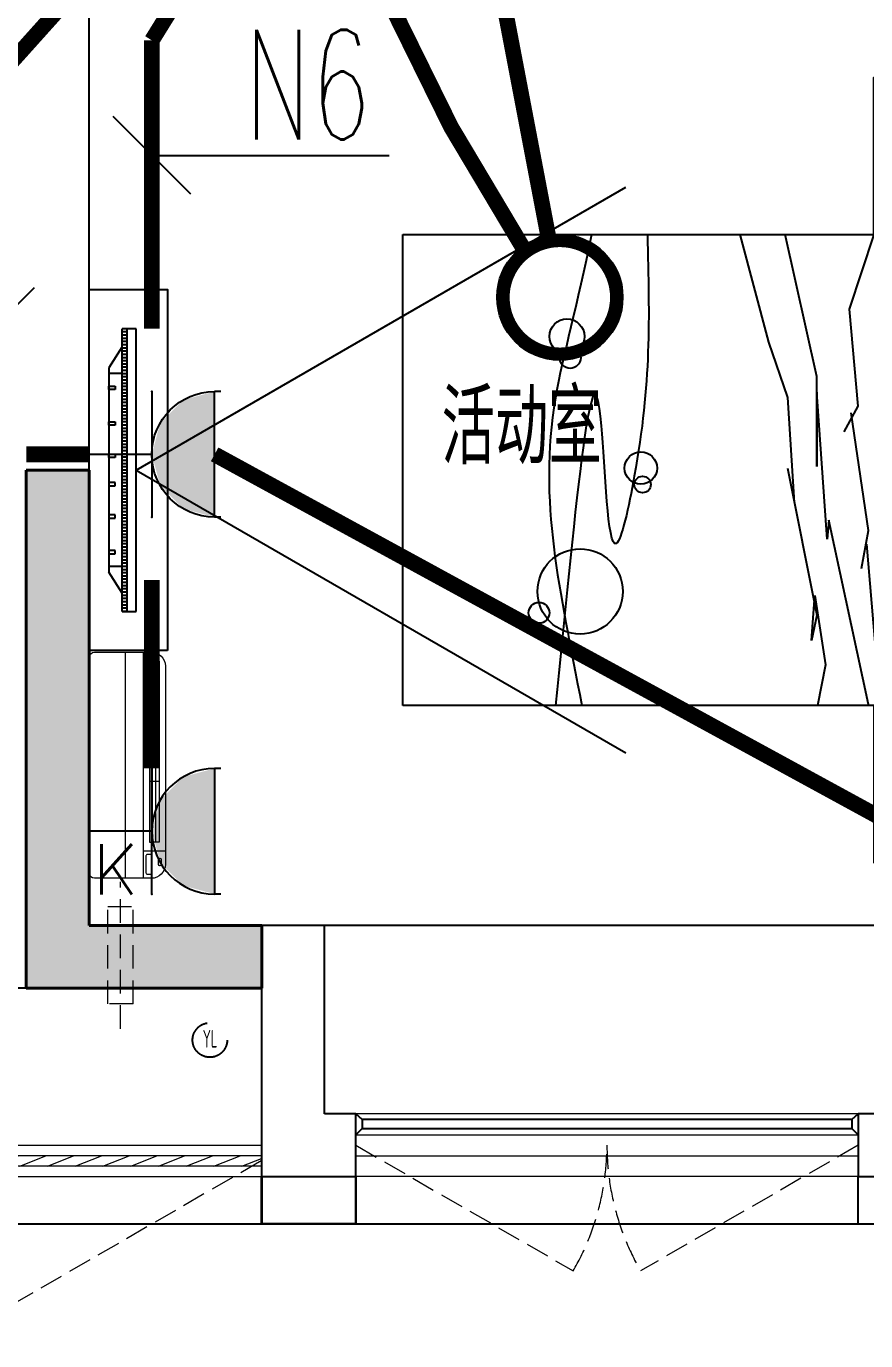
# Model space of a CAD drawing. Extents: x 3753737 to 4713801, y -857380 to 24339.
# Drawn here: x 4646649 to 4649323, y -738369 to -734183 of the extents above; entities that cross this region are included whole.
import ezdxf
from ezdxf.enums import TextEntityAlignment as Align

# ---------------------------------------------------------------- set-up
doc = ezdxf.new("R2010")
doc.units = 0
doc.header["$LTSCALE"] = 1000
doc.header["$MEASUREMENT"] = 0
doc.linetypes.add('DASH', pattern=[0.35, 0.25, -0.1])
doc.linetypes.add('HIDDEN', pattern=[0.375, 0.25, -0.125])
doc.layers.get('0').update_dxf_attribs({"linetype": 'CONTINUOUS'})
for name, color, linetype in [('!!电气', 1, 'CONTINUOUS'), ('3-栏杆1', 252, 'CONTINUOUS'), ('3.5方案汇报，与郭总、侯月琴确定户型_t8$0$2020.03.04 -1安徽标准化洋房户型(UA）_t8_t8$0$A-家具-FURN', 251, 'CONTINUOUS'), ('3.5方案汇报，与郭总、侯月琴确定户型_t8$0$2020.03.04 -1安徽标准化洋房户型(UA）_t8_t8$0$fur', 252, 'CONTINUOUS'), ('3.5方案汇报，与郭总、侯月琴确定户型_t8$0$2020.03.04 -1安徽标准化洋房户型(UA）_t8_t8$0$FURN', 252, 'CONTINUOUS'), ('3.5方案汇报，与郭总、侯月琴确定户型_t8$0$2020.03.04 -1安徽标准化洋房户型(UA）_t8_t8$0$看线', 154, 'CONTINUOUS'), ('DIM-照明', 7, 'CONTINUOUS'), ('EQUIP-插座', 3, 'CONTINUOUS'), ('EQUIP-照明', 3, 'CONTINUOUS'), ('VPIPE-雨水', 4, 'DASH'), ('WALL', 252, 'CONTINUOUS'), ('WIRE-照明', 2, 'CONTINUOUS'), ('看线', 185, 'CONTINUOUS')]:
    doc.layers.add(name, color=color, linetype=linetype)
for name, color, linetype, lineweight in [('COLUMN', 252, 'CONTINUOUS', 40), ('PUB_HATCH', 8, 'CONTINUOUS', 9), ('PUB_TEXT', 7, 'CONTINUOUS', 20), ('WINDOW', 146, 'CONTINUOUS', 20), ('平面-空调室内机', 176, 'CONTINUOUS', 9), ('平面-空调预留孔', 252, 'CONTINUOUS', 15)]:
    doc.layers.add(name, color=color, linetype=linetype, lineweight=lineweight)
doc.styles.add('_TEL_DIM', font='SIMPLEX', dxfattribs={"width": 0.8, "height": 3.5, "bigfont": 'HZTXT'})
doc.styles.get("Standard").update_dxf_attribs({"font": 'gbenor.shx', "bigfont": 'gbcbig.shx'})

# ---------------------------------------------------------------- blocks, each defined once
blk = doc.blocks.new('GFDGFSDFGD')
at = {"layer": 'PUB_HATCH'}
blk.add_hatch(color=256, dxfattribs=at).paths.add_polyline_path([(430566.6, 364323.7), (430566.6, 364523.7), (430016.6, 364523.7), (430016.6, 365973.7), (429816.6, 365973.7), (429816.6, 364323.7)])
at = {"layer": 'COLUMN', "color": 252}
for p, q in [((430016.6, 365973.7), (429816.6, 365973.7)), ((429816.6, 365973.7), (429816.6, 364323.7)), ((430016.6, 364523.7), (430016.6, 365973.7)), ((430566.6, 364523.7), (430016.6, 364523.7)), ((430566.6, 364323.7), (430566.6, 364523.7)), ((429816.6, 364323.7), (430566.6, 364323.7))]:
    blk.add_line(p, q, dxfattribs=at)
blk = doc.blocks.new('dongkong')
at = {"layer": '平面-空调预留孔', "color": 8, "linetype": 'HIDDEN', "ltscale": 0.3}
for p, q in [((-603796, 210899.9), (-603796, 210431.5)), ((-603836, 210821), (-603836, 210510.8)), ((-603836, 210821), (-603756, 210821)), ((-603756, 210821), (-603756, 210510.8))]:
    blk.add_line(p, q, dxfattribs=at)
blk.add_lwpolyline([(-603756, 210510.8), (-603836, 210510.8)], dxfattribs=at)
blk = doc.blocks.new('A$C001338C2')
at = {"color": 8}
for p, q in [((845, 303.6), (55, 303.6)), ((109.1, 214.8), (109.1, 303.6)), ((0, 248.6), (0, 22)), ((900, 22), (900, 248.6)), ((22, 0), (878, 0))]:
    blk.add_line(p, q, dxfattribs=at)
at = {"color": 8, "lineweight": 5}
for p, q in [((864.6, 278.7), (144.5, 278.7)), ((144.5, 278.7), (144.5, 265.8)), ((387, 278.7), (144.5, 278.7)), ((144.5, 278.7), (144.5, 252.9)), ((144.5, 265.8), (864.6, 265.8)), ((387, 239.9), (387, 278.7)), ((864.6, 278.7), (622, 278.7)), ((622, 278.7), (622, 239.9)), ((864.6, 252.9), (864.6, 278.7)), ((864.6, 265.8), (864.6, 239.9)), ((900, 214.8), (0, 214.8)), ((144.5, 239.9), (144.5, 252.9)), ((144.5, 252.9), (864.6, 252.9)), ((864.6, 239.9), (144.5, 239.9)), ((622, 239.9), (387, 239.9)), ((900, 143.2), (0, 143.2))]:
    blk.add_line(p, q, dxfattribs=at)
at = {"color": 8}
for points in [[(73.1, 275), (56.8, 275, -0.414214), (51.3, 280.5), (51.3, 283.4, -0.414214), (56.8, 288.9), (73.1, 288.9, -0.414214), (78.6, 283.4), (78.6, 280.5, -0.414214)], [(89.2, 226.4), (22.2, 226.4, -0.414214), (16.7, 231.9), (16.7, 243.1, -0.414214), (22.2, 248.6), (89.2, 248.6, -0.414214), (94.7, 243.1), (94.7, 231.9, -0.414214)]]:
    blk.add_lwpolyline(points, format="xyb", close=True, dxfattribs=at)
for centre, radius, start, end in [((55, 248.6), 55, 90, 180), ((845, 248.6), 55, 360, 90), ((22, 22), 22, 180, 270), ((878, 22), 22, 270, 360)]:
    blk.add_arc(centre, radius, start, end, dxfattribs=at)
blk = doc.blocks.new('ASDFSD')
at = {"layer": '3-栏杆1', "color": 5}
for p, q in [((681762.6, 334937.5), (681742.3, 334955.3)), ((681742.3, 334955.3), (681762.6, 334937.5)), ((683322.1, 334937.5), (681762.6, 334937.5)), ((681762.6, 334937.5), (681762.6, 334908.3)), ((683322.1, 334937.5), (683342.3, 334955.3)), ((683342.3, 334955.3), (683322.1, 334937.5)), ((683322.1, 334937.5), (683322.1, 334908.3)), ((681742.3, 334888.4), (681762.6, 334908.3)), ((681762.6, 334908.2), (683322.1, 334908.2)), ((683322.1, 334908.3), (683342.3, 334888.4)), ((683342.3, 334888.4), (683322.1, 334908.3))]:
    blk.add_line(p, q, dxfattribs=at)
blk = doc.blocks.new('3.5方案汇报，与郭总、侯月琴确定户型_t8$0$2020.03.04 -1安徽标准化洋房户型(UA）_t8_t8$0$A-F-Bed1500-4')
at = {"color": 252}
for p, q in [((-750, 0), (750, 0)), ((-750, -2000), (-750, 0)), ((750, 0), (750, -2000)), ((-617.8, -386.2), (-597.1, -303.6)), ((8.5, -386.2), (29.2, -303.6)), ((-625.3, -416.2), (-617.8, -386.2)), ((1, -416.2), (8.5, -386.2)), ((-511.9, -577.2), (-750, -498.5)), ((750, -478.8), (236.2, -522.2)), ((192.2, -516.7), (-181.9, -571.7)), ((746.3, -516.7), (159.2, -643.1)), ((313.2, -538.7), (192.2, -516.7)), ((-203.9, -549.7), (-511.9, -577.2)), ((-121.4, -593.7), (-203.9, -549.7)), ((219.7, -648.6), (-247.9, -681.6)), ((159.2, -643.1), (219.7, -648.6)), ((399.8, -687.1), (619.8, -654.1)), ((619.8, -654.1), (750, -678.8)), ((-297.4, -681.6), (-750, -781.9)), ((-11.3, -681.6), (-297.4, -681.6)), ((-247.9, -681.6), (-11.3, -681.6)), ((-5.8, -775.1), (461.8, -681.6)), ((542.8, -698.1), (399.8, -687.1)), ((461.8, -681.6), (542.8, -698.1)), ((-231.4, -775.1), (103.3, -753.3)), ((-407.4, -835.5), (-231.4, -775.1)), ((-750, -926.6), (-407.4, -835.5)), ((750, -2000), (-750, -2000))]:
    blk.add_line(p, q, dxfattribs=at)
for points in [[(-221.2, -48.4, 0.027842), (-245, -59.1, 0.048685), (-257.6, -67.1, 0.023666), (-285.5, -91.5, 0.031223), (-304.5, -112.2, 0.046801), (-309.6, -119.9, 0.023191), (-317.6, -136.6)], [(-139.2, -42.8, 0.088153), (-173.8, -46.3, 0.088153), (-205, -61.5, 0.077547), (-226.6, -83.1, 0.077547), (-240.7, -110.3)], [(-135.5, -403.1, 0.016108), (-174.4, -376.8, 0.024599), (-201.2, -361.8, 0.009477), (-250.3, -338.5, 0.015937), (-280.1, -326.1, 0.072521), (-296.4, -322.5, 0.033339), (-332.7, -322.4)], [(-521.7, -401.5, 0.009729), (-744.4, -392.5, 0.002723), (-441.6, -382.4, 0.007971), (-419.8, -373.4, 0.007971), (-398.4, -363.6)], [(213.5, -401.5, 0.009729), (240.8, -392.5, 0.009729), (267.7, -382.4, 0.007971), (289.4, -373.4, 0.007971), (310.9, -363.6)]]:
    blk.add_lwpolyline(points, format="xyb", dxfattribs=at)
for centre, radius in [((-6.3, -1241.9), 51.6), ((46.1, -1236.6), 26.2), ((386.6, -1435.5), 135.8), ((-425.4, -1477.4), 55.7), ((-357.3, -1467), 33.5), ((454.7, -1566.4), 33.1)]:
    blk.add_circle(centre, radius, dxfattribs=at)
for centre, radius, start, end in [((-628.3, -50), 13.1, 101.2724, 206.5805), ((-613.2, -125.8), 90.4, 90, 101.2724), ((-613.2, -196.5), 161.1, 81.5628, 90), ((-634.3, -338.6), 304.8, 74.256, 81.5628), ((-132.9, 9.1), 53.9, 275.2592, 300.6513), ((-90.7, -62.2), 28.9, 85.6975, 120.6513), ((-90.4, -58.4), 25.1, 68.2117, 85.6975), ((-82.7, -44.4), 4.28, 78.1069, 158.0096), ((-81.3, -37.9), 2.32, 258.1069, 19.564), ((-82.4, -38.3), 3.42, 19.564, 68.2117), ((-2.1, -50), 13.1, 101.2724, 206.5805), ((13, -125.8), 90.4, 90, 101.2724), ((13, -196.5), 161.1, 81.5628, 90), ((-8, -338.6), 304.8, 74.256, 81.5628), ((573.2, 9.1), 53.9, 275.2592, 300.6513), ((615.4, -62.2), 28.9, 85.6975, 120.6513), ((615.7, -58.4), 25.1, 68.2117, 85.6975), ((623.5, -44.4), 4.28, 78.1069, 158.0096), ((624.8, -37.9), 2.32, 258.1069, 19.564), ((623.8, -38.3), 3.42, 19.564, 68.2117), ((-609.5, -40.6), 34.2, 206.5805, 265.5998), ((-123.4, -127.8), 491.8, 173.7676, 180), ((-676.3, -199.1), 139.9, 45.0976, 62.7964), ((-485.9, 187.9), 242.2, 254.256, 262.4531), ((-402.1, 1074.8), 1132.9, 264.1433, 270.0013), ((-402.1, 990.8), 1049, 270, 276.0867), ((-335.3, -196.9), 152.4, 92.5386, 100.1899), ((-468.1, -1934), 1890.1, 84.6187, 86.79), ((-329.2, -334), 289.7, 85.1982, 92.5386), ((-231.9, 824.8), 873.2, 265.1982, 269.4243), ((-225.6, 1445.8), 1494.3, 269.4243, 271.9079), ((-203.2, 772.7), 820.8, 271.9079, 275.2592), ((-72.2, -48.6), 15.6, 158.0096, 201.421), ((-328.3, -36.1), 246, 347.8905, 351.8665), ((-117.3, -66.3), 32.8, 351.8665, 21.421), ((16.8, -40.6), 34.2, 206.5805, 265.5998), ((502.9, -127.8), 491.8, 173.7676, 180), ((347.8, 4073.2), 4127.5, 266.206, 268.1915), ((307.2, 624.5), 682.7, 262.4531, 270), ((307.2, 990.8), 1049, 270, 276.0867), ((338.9, -334), 289.7, 85.1982, 92.5386), ((498.7, 6156.8), 6203.8, 268.40567, 269.60458), ((436.3, 824.8), 873.2, 265.1982, 269.4243), ((653.8, -374.1), 391.6, 128.3886, 133.8115), ((458.3, -127.3), 76.8, 117.2396, 128.3886), ((362.3, 474.1), 529.3, 276.0867, 280.1899), ((530.3, -267.1), 234, 110.8603, 117.2396), ((442.5, 1445.8), 1494.3, 269.4243, 271.9079), ((521.6, -141.7), 99.2, 143.8234, 161.5603), ((521.6, -141.7), 99.2, 126.0864, 143.8234), ((521.6, -141.7), 99.2, 105.9352, 126.0864), ((443.4, 2582.7), 2630.7, 271.0647, 272.9365), ((521.6, -141.7), 99.2, 85.7841, 105.9352), ((633.9, -48.6), 15.6, 158.0096, 201.421), ((377.8, -36.1), 246, 347.8905, 351.8665), ((588.9, -66.3), 32.8, 351.8665, 21.421), ((-666.9, -163.1), 89.9, 41.4429, 53.7359), ((-639, -138.5), 52.6, 25.3551, 41.4429), ((-728, -180.6), 151.1, 21.8149, 25.3551), ((-778.6, -200.9), 205.6, 18.7799, 21.8149), ((-676.3, -199.1), 139.9, 27.3988, 45.0976), ((814.4, -224.8), 913.1, 172.3191, 176.6313), ((106.1, -129.3), 198.3, 167.8905, 172.3191), ((534.8, -214.8), 200.2, 151.6832, 156.9972), ((402, -143.2), 49.3, 140.9651, 151.6832), ((538.6, -254), 225.2, 133.8115, 140.9651), ((1520.6, -224.8), 913.1, 172.3191, 176.6313), ((812.3, -129.3), 198.3, 167.8905, 172.3191), ((-411.2, -127.8), 204, 180, 189.6844), ((257.2, -13.7), 882, 189.6844, 192.1984), ((-637.1, -152.8), 56.2, 0, 18.7799), ((-672.5, -152.8), 91.5, 345.3149, 0), ((-676.3, -199.1), 139.9, 16.515, 27.3988), ((-676.3, -199.1), 139.9, 5.6311, 16.515), ((215.1, -127.8), 204, 180, 189.6844), ((883.5, -13.7), 882, 189.6844, 192.1984), ((-914.9, -267.1), 317.1, 8.0051, 12.1984), ((580.5, -211.1), 678.7, 176.6313, 181.6331), ((-288.6, -267.1), 317.1, 8.0051, 12.1984), ((1286.7, -211.1), 678.7, 176.6313, 181.6331), ((-1253.2, -314.6), 658.8, 2.6649, 8.0051), ((1266.7, -191.5), 1365.2, 181.6331, 183.055), ((-627, -314.6), 658.8, 2.6649, 8.0051), ((1972.9, -191.5), 1365.2, 181.6331, 183.055), ((-662.8, -287.2), 67.7, 345.9548, 2.6649), ((13519.6, 462.4), 13635.6, 183.05496, 183.50486), ((-36.5, -287.2), 67.7, 345.9548, 2.6649), ((14225.8, 462.4), 13635.6, 183.05496, 183.50486), ((230.2, -351.5), 321.2, 183.5049, 189.9984), ((936.3, -351.5), 321.2, 183.5049, 189.9984), ((-624.4, -416.4), 0.917, 165.9551, 274.0829), ((-643.6, -147.3), 270.8, 274.0829, 279.4841), ((-636.8, -187.8), 229.7, 279.4841, 287.3864), ((-532.4, -521.2), 119.7, 96.4341, 107.3864), ((-529.5, -547.2), 145.9, 78.4414, 96.4341), ((-433.2, 75.2), 484.2, 262.0392, 271.8979), ((-484.5, 994.5), 1404.8, 272.7491, 274.6176), ((-273.5, -1618.3), 1216.5, 92.6096, 94.6176), ((-244.8, -6117.7), 5718.5, 89.7135, 90.9704), ((-321, -340.7), 62.9, 250.7863, 262.776), ((-222.1, -1563.3), 1164, 86.426, 89.7135), ((-158.6, -547.2), 145.9, 77.131, 86.426), ((-136.2, -449.1), 45.3, 62.7159, 77.131), ((-80.3, -340.6), 76.7, 242.7159, 253.7788), ((-77.3, -330.3), 87.5, 253.7788, 262.8796), ((-87.9, -415.8), 1.32, 262.8796, 343.3022), ((-105.2, -410.6), 19.3, 343.3022, 9.9984), ((1.9, -416.4), 0.917, 165.9551, 274.0829), ((-17.3, -147.3), 270.8, 274.0829, 279.4841), ((-10.6, -187.8), 229.7, 279.4841, 287.3864), ((93.9, -521.2), 119.7, 96.4341, 107.3864), ((135.8, -2065.3), 1664, 86.5821, 91.9051), ((281, -178.9), 230.1, 258.4414, 272.7491), ((224.7, 994.5), 1404.8, 272.7491, 274.6176), ((423.3, -6117.7), 5718.5, 89.7135, 90.9704), ((412.3, 653.9), 1057.4, 265.3453, 268.2684), ((435.7, -1618.3), 1216.5, 92.6096, 94.6176), ((446.1, -1563.3), 1164, 86.426, 89.7135), ((495.2, -1386.3), 985.1, 85.0595, 88.6357), ((570, -449.1), 45.3, 62.7159, 77.131), ((625.9, -340.6), 76.7, 242.7159, 253.7788), ((628.9, -330.3), 87.5, 253.7788, 262.8796), ((618.2, -415.8), 1.32, 262.8796, 343.3022), ((601, -410.6), 19.3, 343.3022, 9.9984)]:
    blk.add_arc(centre, radius, start, end, dxfattribs=at)
for points, knots in [([(-750, -1220.9), (-476.8, -1214.8), (-219.5, -1206.6), (406.7, -1343.6), (-750, -1378.3), (203.9, -1456.5), (750, -1514.1)], [0, 0, 0, 0, 692.785923, 915.160849, 1290.08623, 2337.669759, 2337.669759, 2337.669759, 2337.669759]), ([(-750, -1398.9), (-520.4, -1444.7), (-9, -1599.5), (374.4, -1500.2), (750, -1430.3)], [0, 0, 0, 0, 470.099243, 1589.098475, 1589.098475, 1589.098475, 1589.098475])]:
    blk.add_open_spline(points, degree=3, knots=knots, dxfattribs=at)
blk = doc.blocks.new('3.5方案汇报，与郭总、侯月琴确定户型_t8$0$2020.03.04 -1安徽标准化洋房户型(UA）_t8_t8$0$VCBCXVBCXVBV')
at = {"color": 252}
for p, q in [((212022, 120965.5), (212022, 121120.5)), ((212022, 120965.5), (211867, 120965.5)), ((212022, 120965.5), (212022, 120810.5)), ((212022, 120965.5), (212177, 120965.5)), ((212022, 118965.5), (212022, 119120.5)), ((212022, 118965.5), (211867, 118965.5)), ((212022, 118965.5), (212022, 118810.5)), ((212022, 118965.5), (212177, 118965.5))]:
    blk.add_line(p, q, dxfattribs=at)
for points in [[(211772, 120715.5), (211772, 121215.5), (212272, 121215.5), (212272, 120715.5)], [(211802, 120745.5), (211802, 121185.5), (212242, 121185.5), (212242, 120745.5)], [(211772, 119215.5), (211772, 118715.5), (212272, 118715.5), (212272, 119215.5)], [(211802, 119185.5), (211802, 118745.5), (212242, 118745.5), (212242, 119185.5)]]:
    blk.add_lwpolyline(points, close=True, dxfattribs=at)
for centre, radius in [((212022, 120965.5), 135), ((212022, 120965.5), 117), ((212022, 118965.5), 135), ((212022, 118965.5), 117)]:
    blk.add_circle(centre, radius, dxfattribs=at)
at = {"layer": '3.5方案汇报，与郭总、侯月琴确定户型_t8$0$2020.03.04 -1安徽标准化洋房户型(UA）_t8_t8$0$A-家具-FURN', "color": 252, "rotation": 270}
blk.add_blockref('3.5方案汇报，与郭总、侯月琴确定户型_t8$0$2020.03.04 -1安徽标准化洋房户型(UA）_t8_t8$0$A-F-Bed1500-4', (212272, 119965.5), dxfattribs=at)
blk = doc.blocks.new('3.5方案汇报，与郭总、侯月琴确定户型_t8$0$2020.03.04 -1安徽标准化洋房户型(UA）_t8_t8$0$sdfgsdfgsdfg')
at = {"layer": '3.5方案汇报，与郭总、侯月琴确定户型_t8$0$2020.03.04 -1安徽标准化洋房户型(UA）_t8_t8$0$FURN'}
h = blk.add_hatch(dxfattribs=at)
h.set_pattern_fill('ANSI31', color=256, scale=100, angle=225, style=0)
h.set_pattern_definition([(360, (-130272.125, -44238.089), (4e-15, 9.152), [])])
h.paths.add_polyline_path([(-68957.8, -54984.3), (-68957.8, -54178.9), (-68972, -54178.9), (-68972, -54984.3)])
for p, q in [((-68997.5, -54581.6), (-70393.9, -53775.4)), ((-68957.8, -54178.9), (-68997.5, -54178.9)), ((-68997.5, -54178.9), (-68997.5, -54984.3)), ((-68972, -54178.9), (-68972, -54984.3)), ((-68957.8, -54178.9), (-68957.8, -54984.3)), ((-68957.8, -54230.8), (-68920, -54290.5)), ((-68957.8, -54306.5), (-68920, -54306.5)), ((-68920, -54872.7), (-68920, -54290.5)), ((-68937.6, -54343.1), (-68937.6, -54352.6)), ((-68920, -54343.1), (-68937.6, -54343.1)), ((-68920, -54352.6), (-68920, -54343.1)), ((-68937.6, -54352.6), (-68920, -54352.6)), ((-68937.6, -54444.2), (-68937.6, -54453.8)), ((-68920, -54444.2), (-68937.6, -54444.2)), ((-68937.6, -54453.8), (-68920, -54453.8)), ((-68920, -54453.8), (-68920, -54444.2)), ((-68937.6, -54536.4), (-68937.6, -54546)), ((-68920, -54536.4), (-68937.6, -54536.4)), ((-68937.6, -54546), (-68920, -54546)), ((-68920, -54546), (-68920, -54536.4)), ((-68997.5, -54581.6), (-70393.9, -55387.8)), ((-68937.6, -54626.8), (-68937.6, -54617.2)), ((-68937.6, -54617.2), (-68920, -54617.2)), ((-68920, -54626.8), (-68937.6, -54626.8)), ((-68920, -54617.2), (-68920, -54626.8)), ((-68937.6, -54719), (-68937.6, -54709.4)), ((-68937.6, -54709.4), (-68920, -54709.4)), ((-68920, -54709.4), (-68920, -54719)), ((-68920, -54719), (-68937.6, -54719)), ((-68937.6, -54820.1), (-68937.6, -54810.6)), ((-68937.6, -54810.6), (-68920, -54810.6)), ((-68920, -54820.1), (-68937.6, -54820.1)), ((-68920, -54810.6), (-68920, -54820.1)), ((-68957.8, -54856.7), (-68920, -54856.7)), ((-68957.8, -54932.4), (-68920, -54872.7)), ((-68997.5, -54984.3), (-68957.8, -54984.3))]:
    blk.add_line(p, q, dxfattribs=at)
blk = doc.blocks.new('$WINLIB2D$00000001')
at = {"color": 0}
for points in [[(-0.5, 0.5), (-0.5, -0.5)], [(-0.5, 0.5), (0.5, 0.5)], [(0.5, -0.5), (0.5, 0.5)], [(0.5, 0.1667), (-0.5, 0.1667)], [(0.5, -0.1667), (-0.5, -0.1667)], [(-0.5, -0.5), (0.5, -0.5)]]:
    blk.add_lwpolyline(points, dxfattribs=at)
blk = doc.blocks.new('$WINLIB2D$00000039')
at = {"color": 0}
for points in [[(-0.5, 0.5), (-0.5, -0.5)], [(0.5, 0.5), (-0.5, 0.5)], [(0.5, -0.5), (0.5, 0.5)], [(-0.5, 0.1667), (0.5, 0.1667)], [(-0.3839, -0.1667), (-0.448, 0.1667)], [(-0.3159, -0.1667), (-0.38, 0.1667)], [(-0.2479, -0.1667), (-0.312, 0.1667)], [(-0.1799, -0.1667), (-0.244, 0.1667)], [(-0.1119, -0.1667), (-0.176, 0.1667)], [(-0.0439, -0.1667), (-0.108, 0.1667)], [(0.0241, -0.1667), (-0.04, 0.1667)], [(0.0921, -0.1667), (0.028, 0.1667)], [(0.16, -0.1667), (0.0959, 0.1667)], [(0.228, -0.1667), (0.1639, 0.1667)], [(0.296, -0.1667), (0.2319, 0.1667)], [(0.364, -0.1667), (0.2999, 0.1667)], [(0.432, -0.1667), (0.3679, 0.1667)], [(0.5, -0.1667), (0.4359, 0.1667)], [(-0.4519, -0.1667), (-0.5, 0.0836)], [(-0.5, -0.1667), (0.5, -0.1667)], [(0.5, -0.5), (-0.5, -0.5)]]:
    blk.add_lwpolyline(points, dxfattribs=at)
blk = doc.blocks.new('A$C1C403CBE')
at = {"color": 252, "const_width": 8}
blk.add_lwpolyline([(9950, -100), (9950, -250), (10250, -250), (10250, -100)], dxfattribs=at)
at = {"layer": '3.5方案汇报，与郭总、侯月琴确定户型_t8$0$2020.03.04 -1安徽标准化洋房户型(UA）_t8_t8$0$FURN', "ltscale": 0.3}
blk.add_lwpolyline([(9650, 1575), (9400, 1575), (9400, 2725), (9650, 2725)], close=True, dxfattribs=at)
at = {"layer": '3.5方案汇报，与郭总、侯月琴确定户型_t8$0$2020.03.04 -1安徽标准化洋房户型(UA）_t8_t8$0$看线', "color": 252, "ltscale": 10}
blk.add_line((12400, 700), (10150, 700), dxfattribs=at)
at = {"layer": 'VPIPE-雨水', "color": 252}
blk.add_circle((9785, 335), 55, dxfattribs=at)
at = {"layer": 'WALL', "color": 252}
for p, q in [((9400, 1800), (9400, 4700)), ((9400, 700), (9400, 1800)), ((10150, 700), (9400, 700)), ((10150, 100), (10150, 700)), ((9300, 500), (8650, 500)), ((9950, 500), (9300, 500)), ((9950, -100), (9950, 500)), ((10250, 100), (10150, 100)), ((10250, -100), (10250, 100)), ((12400, 100), (11850, 100)), ((11850, 100), (11850, -100)), ((9950, -100), (10250, -100)), ((11850, -100), (12500, -100))]:
    blk.add_line(p, q, dxfattribs=at)
at = {"layer": 'WINDOW', "color": 252, "linetype": 'DASH', "ltscale": 0.3}
for points in [[(10250, 0), (10942.8, -400, 0.131652), (11050, 0)], [(11850, 0), (11157.2, -400, -0.131652), (11050, 0)], [(9948.1, -50), (8822.2, -700, -0.131652), (8648.1, -50)]]:
    blk.add_lwpolyline(points, format="xyb", dxfattribs=at)
at = {"layer": '看线', "color": 252, "ltscale": 0.5}
for points in [[(10250, -100), (10250, -250), (11850, -250), (11850, -100)], [(8650, -250), (9950, -250)], [(10250, -250), (14750, -250)]]:
    blk.add_lwpolyline(points, dxfattribs=at)
at = {"color": 252}
for name, p in [('GFDGFSDFGD', (-420616.6, -363823.7)), ('ASDFSD', (-671492.3, -334855.3))]:
    blk.add_blockref(name, p, dxfattribs=at)
at = {"layer": '3.5方案汇报，与郭总、侯月琴确定户型_t8$0$2020.03.04 -1安徽标准化洋房户型(UA）_t8_t8$0$fur'}
blk.add_blockref('3.5方案汇报，与郭总、侯月琴确定户型_t8$0$2020.03.04 -1安徽标准化洋房户型(UA）_t8_t8$0$VCBCXVBCXVBV', (-199872, -117815.5), dxfattribs=at)
at = {"layer": '3.5方案汇报，与郭总、侯月琴确定户型_t8$0$2020.03.04 -1安徽标准化洋房户型(UA）_t8_t8$0$fur', "xscale": 1.1175, "yscale": 1.1175, "zscale": 1.1175, "rotation": 180}
blk.add_blockref('3.5方案汇报，与郭总、侯月琴确定户型_t8$0$2020.03.04 -1安徽标准化洋房户型(UA）_t8_t8$0$sdfgsdfgsdfg', (-67554.7, -58844.9), dxfattribs=at)
at = {"layer": 'WINDOW', "color": 252, "xscale": -1600, "yscale": -200, "zscale": -1600}
blk.add_blockref('$WINLIB2D$00000001', (11050, 0), dxfattribs=at)
at = {"layer": 'WINDOW', "color": 252, "xscale": 1299.999999983003, "yscale": -100, "zscale": 1299.999999983003, "rotation": 180}
blk.add_blockref('$WINLIB2D$00000039', (9299, -50), dxfattribs=at)
at = {"layer": '平面-空调室内机', "color": 252, "ltscale": 0.3, "rotation": 180}
blk.add_blockref('dongkong', (-594295.9, 211270.8), dxfattribs=at)
at = {"layer": '平面-空调预留孔', "color": 252, "xscale": -0.800000000046565, "yscale": 0.800000000046565, "zscale": 0.800000000046565, "rotation": 269.9999997665698}
blk.add_blockref('A$C001338C2', (9400.2, 850), dxfattribs=at)
at = {"layer": 'PUB_TEXT', "color": 252}
blk.add_text('活动室', height=236.31, dxfattribs=at).set_placement((10523.2, 2168.3))
at = {"layer": 'PUB_TEXT', "color": 252, "width": 0.6}
blk.add_text('YL', height=56, dxfattribs=at).set_placement((9762.4, 311.2))
blk = doc.blocks.new('$equip$00001150')
at = {"const_width": 0.1}
blk.add_lwpolyline([(-0.45, 0, 1), (0.45, 0, 1)], format="xyb", close=True, dxfattribs=at)
blk.add_circle((0, 0), 0.5)
at = {"flags": 9}
blk.add_attdef('A', (0, 0), '', height=0.00002, dxfattribs=at)
blk = doc.blocks.new('$equip$00001764')
for p, q in [((-0.5, 1.05), (-0.5, 1)), ((0.5, 1.05), (0.5, 1)), ((-0.5, 1), (0.5, 1)), ((0.5, 0.5), (-0.5, 0.5)), ((0, 0.5), (0, 0))]:
    blk.add_line(p, q)
blk.add_arc((0, 1), 0.5, 180, 0)
for p in [(-0.5, 0.5), (0.5, 0.5), (0, 0)]:
    blk.add_point(p)
for points in [[(0.433, 0.75), (-0.433, 0.75), (0.5, 1), (-0.5, 1)], [(0.25, 0.567), (-0.25, 0.567), (0.433, 0.75), (-0.433, 0.75)], [(0, 0.5), (0, 0.5), (0.25, 0.567), (-0.25, 0.567)]]:
    blk.add_solid(points)
at = {"color": 7, "style": '_TEL_DIM'}
blk.add_attdef('$TEXT$', text='', height=0.4, dxfattribs=at).set_placement((0.303, 0.211), align=Align.MIDDLE_CENTER)
at = {"color": 7, "style": '_TEL_DIM', "flags": 1}
blk.add_attdef('A', text='', height=0.00002, dxfattribs=at).set_placement((0, 0), align=Align.MIDDLE_CENTER)
blk = doc.blocks.new('$equip$00001237')
for p, q in [((-0.5, 1.05), (-0.5, 1)), ((0.5, 1.05), (0.5, 1)), ((-0.5, 1), (0.5, 1)), ((0.5, 0.5), (-0.5, 0.5)), ((0, 0.5), (0, 0))]:
    blk.add_line(p, q)
blk.add_arc((0, 1), 0.5, 180, 0)
for p in [(0, 1), (-0.5, 0.5), (0.5, 0.5), (0, 0)]:
    blk.add_point(p)
for points in [[(0.433, 0.75), (-0.433, 0.75), (0.5, 1), (-0.5, 1)], [(0.25, 0.567), (-0.25, 0.567), (0.433, 0.75), (-0.433, 0.75)], [(0, 0.5), (0, 0.5), (0.25, 0.567), (-0.25, 0.567)]]:
    blk.add_solid(points)
at = {"flags": 9}
blk.add_attdef('A', (0, 0), '', height=0.00002, dxfattribs=at)

msp = doc.modelspace()

# ---------------------------------------------------------------- linework, layer by layer
at = {"layer": 'DIM-照明'}
for p, q in [((4647172.6, -734718.3), (4646925.1, -734470.8)), ((4646673.9, -735016.2), (4646426.4, -735263.7))]:
    msp.add_line(p, q, dxfattribs=at)
for points in [[(4647048.8, -734594.5), (4647256.3, -734594.5)], [(4647256.3, -734594.5), (4647804.6, -734594.5)]]:
    msp.add_lwpolyline(points, dxfattribs=at)
at = {"layer": 'WIRE-照明', "linetype": 'Continuous', "const_width": 50}
msp.add_lwpolyline([(4647414.7, -732835.7, 0.099869), (4648229.5, -734885.9)], format="xyb", dxfattribs=at)
for points in [[(4647998.6, -733210), (4648311.2, -734850)], [(4646550.2, -735299.5), (4646550.2, -734354.3), (4647354.6, -733458)], [(4647048.8, -734228.3), (4647411, -733644.6)], [(4647048.8, -735146.5), (4647048.8, -734228.3)], [(4646648.6, -735546.5), (4646848.6, -735546.5)], [(4647248.7, -735546.5), (4649448.6, -736746.5)], [(4647048.8, -736546.6), (4647048.8, -735946.5)]]:
    msp.add_lwpolyline(points, dxfattribs=at)

# ---------------------------------------------------------------- block references
at = {"layer": '!!电气'}
msp.add_blockref('A$C1C403CBE', (4637448.6, -737746.5), dxfattribs=at)
at = {"layer": 'EQUIP-插座', "color": 2, "xscale": -400, "yscale": 400, "zscale": 400, "rotation": 270}
msp.add_blockref('$equip$00001237', (4646848.7, -735546.5), dxfattribs=at)
at = {"layer": 'EQUIP-插座', "color": 2}
ref = msp.add_blockref('$equip$00001764', (4646848.8, -736746.6), dxfattribs=dict(at, xscale=400, yscale=400, zscale=400, rotation=270))
ref.add_attrib('$TEXT$', 'K', dxfattribs={"layer": '0', "color": 7, "height": 160, "style": '_TEL_DIM'}).set_placement((4646933.2, -736867.9), align=Align.MIDDLE_CENTER)
at = {"layer": 'EQUIP-照明', "color": 2, "xscale": 400, "yscale": 400, "zscale": 400}
msp.add_blockref('$equip$00001150', (4648348.6, -735046.5), dxfattribs=at)

# ---------------------------------------------------------------- texts
at = {"layer": 'DIM-照明', "color": 7, "style": '_TEL_DIM', "width": 0.64}
msp.add_text('N6', height=350, dxfattribs=at).set_placement((4647343.8, -734544.5))

doc.saveas('drawing.dxf')
